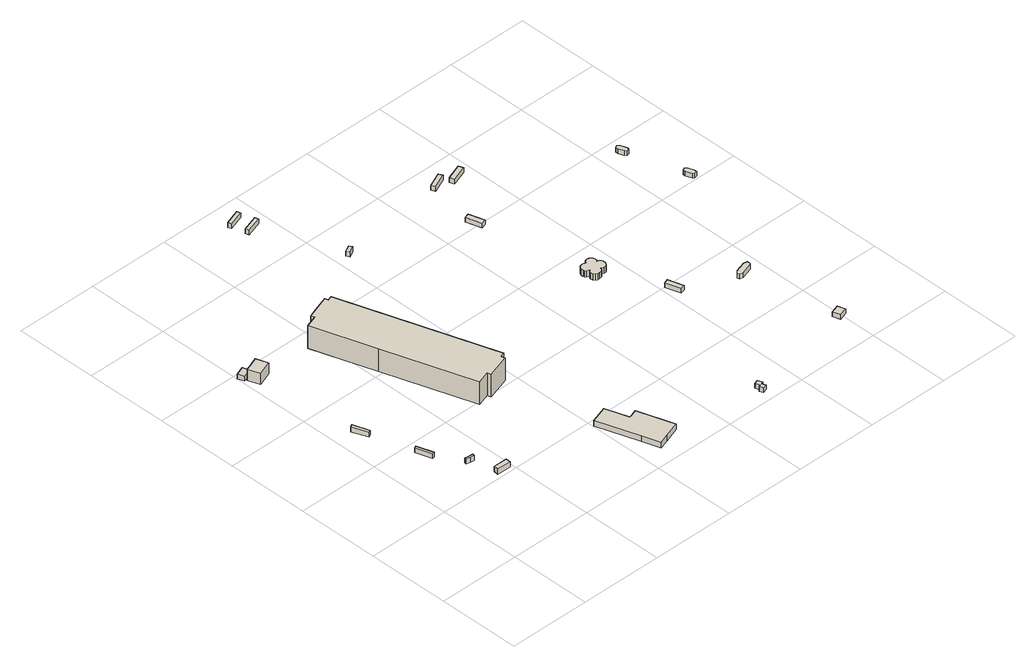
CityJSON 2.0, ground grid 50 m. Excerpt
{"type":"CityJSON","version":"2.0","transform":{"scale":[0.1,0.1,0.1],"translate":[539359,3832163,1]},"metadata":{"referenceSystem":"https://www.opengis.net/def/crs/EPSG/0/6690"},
"CityObjects":{
"building1":{"type":"Building","attributes":{"class":"3003","BuildingDetailAttribute.specifiedBuildingCoverageRate":0.8,"BuildingDetailAttribute.surveyYear":2017,"BuildingTsunamiRiskAttribute.description":"1","BuildingTsunamiRiskAttribute.rank":"2","BuildingTsunamiRiskAttribute.depth":0.8,"BuildingHighTideRiskAttribute.description":"1","BuildingHighTideRiskAttribute.rank":"3","BuildingHighTideRiskAttribute.depth":4.02,"BuildingIDAttribute.prefecture":"27","BuildingIDAttribute.city":"27125"},"geometry":[{"type":"Solid","lod":"1","boundaries":[[[[0,1,2,3]],[[2,4,5,3]],[[1,6,4,2]],[[0,7,6,1]],[[3,5,7,0]],[[4,6,7,5]]]]}]},
"building2":{"type":"Building","attributes":{"class":"3003","BuildingDetailAttribute.specifiedBuildingCoverageRate":0.8,"BuildingDetailAttribute.surveyYear":2017,"BuildingTsunamiRiskAttribute.description":"1","BuildingTsunamiRiskAttribute.rank":"2","BuildingTsunamiRiskAttribute.depth":1.06,"BuildingHighTideRiskAttribute.description":"1","BuildingHighTideRiskAttribute.rank":"3","BuildingHighTideRiskAttribute.depth":4.28,"BuildingIDAttribute.prefecture":"27","BuildingIDAttribute.city":"27125"},"geometry":[{"type":"Solid","lod":"1","boundaries":[[[[8,9,10,11]],[[10,12,13,11]],[[9,14,12,10]],[[8,15,14,9]],[[11,13,15,8]],[[12,14,15,13]]]]}]},
"building3":{"type":"Building","attributes":{"class":"3003","BuildingDetailAttribute.specifiedBuildingCoverageRate":0.8,"BuildingDetailAttribute.surveyYear":2017,"BuildingTsunamiRiskAttribute.description":"1","BuildingTsunamiRiskAttribute.rank":"2","BuildingTsunamiRiskAttribute.depth":1.35,"BuildingHighTideRiskAttribute.description":"1","BuildingHighTideRiskAttribute.rank":"3","BuildingHighTideRiskAttribute.depth":4.57,"BuildingIDAttribute.prefecture":"27","BuildingIDAttribute.city":"27125"},"geometry":[{"type":"Solid","lod":"1","boundaries":[[[[16,17,18,19,20,21]],[[20,22,23,21]],[[19,24,22,20]],[[18,25,24,19]],[[17,26,25,18]],[[16,27,26,17]],[[21,23,27,16]],[[22,24,25,26,27,23]]]]}]},
"building4":{"type":"Building","attributes":{"計測周辺長":22.77,"1/2500図郭":83,"区名":"住之江区","町丁目名称":"南港中２丁目","街区番号":1,"class":"3003","usage":"454","measuredHeight":3.3,"storeysAboveGround":1,"BuildingDetailAttribute.buildingRoofEdgeArea":25.16,"BuildingDetailAttribute.buildingStructureType":"610","BuildingDetailAttribute.buildingStructureOrgType":"2","BuildingDetailAttribute.detailedUsage":"1930","BuildingDetailAttribute.specifiedBuildingCoverageRate":0.8,"BuildingDetailAttribute.surveyYear":2017,"BuildingTsunamiRiskAttribute.description":"1","BuildingTsunamiRiskAttribute.rank":"2","BuildingTsunamiRiskAttribute.depth":0.97,"BuildingHighTideRiskAttribute.description":"1","BuildingHighTideRiskAttribute.rank":"3","BuildingHighTideRiskAttribute.depth":4.19,"BuildingIDAttribute.prefecture":"27","BuildingIDAttribute.city":"27125"},"geometry":[{"type":"Solid","lod":"1","boundaries":[[[[28,29,30,31]],[[30,32,33,31]],[[29,34,32,30]],[[28,35,34,29]],[[31,33,35,28]],[[32,34,35,33]]]]}]},
"building5":{"type":"Building","attributes":{"計測周辺長":19.8,"1/2500図郭":83,"区名":"住之江区","町丁目名称":"南港中２丁目","街区番号":1,"class":"3003","usage":"421","storeysAboveGround":1,"BuildingDetailAttribute.buildingRoofEdgeArea":23.87,"BuildingDetailAttribute.buildingStructureType":"610","BuildingDetailAttribute.buildingStructureOrgType":"2","BuildingDetailAttribute.detailedUsage":"1840","BuildingDetailAttribute.specifiedBuildingCoverageRate":0.8,"BuildingDetailAttribute.surveyYear":2017,"BuildingTsunamiRiskAttribute.description":"1","BuildingTsunamiRiskAttribute.rank":"2","BuildingTsunamiRiskAttribute.depth":1.17,"BuildingHighTideRiskAttribute.description":"1","BuildingHighTideRiskAttribute.rank":"3","BuildingHighTideRiskAttribute.depth":4.42,"BuildingIDAttribute.prefecture":"27","BuildingIDAttribute.city":"27125"},"geometry":[{"type":"Solid","lod":"1","boundaries":[[[[36,37,38,39]],[[38,40,41,39]],[[37,42,40,38]],[[36,43,42,37]],[[39,41,43,36]],[[40,42,43,41]]]]}]},
"building6":{"type":"Building","attributes":{"name":"住之江警察署南港中央交番","計測周辺長":33.91,"1/2500図郭":83,"区名":"住之江区","町丁目名称":"南港中２丁目","街区番号":1,"class":"3001","usage":"421","measuredHeight":7,"storeysAboveGround":1,"BuildingDetailAttribute.buildingRoofEdgeArea":70.78,"BuildingDetailAttribute.buildingStructureType":"610","BuildingDetailAttribute.buildingStructureOrgType":"2","BuildingDetailAttribute.detailedUsage":"1840","BuildingDetailAttribute.specifiedBuildingCoverageRate":0.8,"BuildingDetailAttribute.surveyYear":2017,"BuildingTsunamiRiskAttribute.description":"1","BuildingTsunamiRiskAttribute.rank":"2","BuildingTsunamiRiskAttribute.depth":1.39,"BuildingHighTideRiskAttribute.description":"1","BuildingHighTideRiskAttribute.rank":"3","BuildingHighTideRiskAttribute.depth":4.63,"BuildingIDAttribute.prefecture":"27","BuildingIDAttribute.city":"27125"},"geometry":[{"type":"Solid","lod":"1","boundaries":[[[[44,45,46,47]],[[46,48,49,47]],[[45,50,48,46]],[[44,51,50,45]],[[47,49,51,44]],[[48,50,51,49]]]]}]},
"building7":{"type":"Building","attributes":{"計測周辺長":253.67,"1/2500図郭":83,"区名":"住之江区","町丁目名称":"南港東８丁目","街区番号":5,"class":"3002","usage":"431","measuredHeight":14.4,"storeysAboveGround":1,"BuildingDetailAttribute.buildingRoofEdgeArea":2562.92,"BuildingDetailAttribute.buildingStructureType":"603","BuildingDetailAttribute.buildingStructureOrgType":"3","BuildingDetailAttribute.detailedUsage":"1740","BuildingDetailAttribute.specifiedBuildingCoverageRate":0.6,"BuildingDetailAttribute.surveyYear":2017,"BuildingTsunamiRiskAttribute.description":"1","BuildingTsunamiRiskAttribute.rank":"2","BuildingTsunamiRiskAttribute.depth":1.14,"BuildingHighTideRiskAttribute.description":"1","BuildingHighTideRiskAttribute.rank":"3","BuildingHighTideRiskAttribute.depth":4.25,"BuildingIDAttribute.prefecture":"27","BuildingIDAttribute.city":"27125"},"geometry":[{"type":"Solid","lod":"1","boundaries":[[[[52,53,54,55,56,57,58,59,60,61,62,63,64,65]],[[64,66,67,65]],[[63,68,66,64]],[[62,69,68,63]],[[61,70,69,62]],[[60,71,70,61]],[[59,72,71,60]],[[58,73,72,59]],[[57,74,73,58]],[[56,75,74,57]],[[55,76,75,56]],[[54,77,76,55]],[[53,78,77,54]],[[52,79,78,53]],[[65,67,79,52]],[[66,68,69,70,71,72,73,74,75,76,77,78,79,67]]]]}]},
"building8":{"type":"Building","attributes":{"計測周辺長":103.82,"1/2500図郭":83,"区名":"住之江区","町丁目名称":"南港東８丁目","街区番号":5,"class":"3003","usage":"431","measuredHeight":3.5,"storeysAboveGround":1,"BuildingDetailAttribute.buildingRoofEdgeArea":500.09,"BuildingDetailAttribute.buildingStructureType":"603","BuildingDetailAttribute.buildingStructureOrgType":"3","BuildingDetailAttribute.detailedUsage":"1740","BuildingDetailAttribute.specifiedBuildingCoverageRate":0.6,"BuildingDetailAttribute.surveyYear":2017,"BuildingTsunamiRiskAttribute.description":"1","BuildingTsunamiRiskAttribute.rank":"2","BuildingTsunamiRiskAttribute.depth":0.64,"BuildingHighTideRiskAttribute.description":"1","BuildingHighTideRiskAttribute.rank":"3","BuildingHighTideRiskAttribute.depth":3.84,"BuildingIDAttribute.prefecture":"27","BuildingIDAttribute.city":"27125"},"geometry":[{"type":"Solid","lod":"1","boundaries":[[[[80,81,82,83,84,85,86,87]],[[86,88,89,87]],[[85,90,88,86]],[[84,91,90,85]],[[83,92,91,84]],[[82,93,92,83]],[[81,94,93,82]],[[80,95,94,81]],[[87,89,95,80]],[[88,90,91,92,93,94,95,89]]]]}]},
"building9":{"type":"Building","attributes":{"class":"3003","BuildingDetailAttribute.specifiedBuildingCoverageRate":0.6,"BuildingDetailAttribute.surveyYear":2017,"BuildingHighTideRiskAttribute.description":"1","BuildingHighTideRiskAttribute.rank":"2","BuildingHighTideRiskAttribute.depth":1.9,"BuildingIDAttribute.prefecture":"27","BuildingIDAttribute.city":"27125"},"geometry":[{"type":"Solid","lod":"1","boundaries":[[[[96,97,98,99]],[[98,100,101,99]],[[97,102,100,98]],[[96,103,102,97]],[[99,101,103,96]],[[100,102,103,101]]]]}]},
"building10":{"type":"Building","attributes":{"class":"3003","BuildingDetailAttribute.specifiedBuildingCoverageRate":0.6,"BuildingDetailAttribute.surveyYear":2017,"BuildingHighTideRiskAttribute.description":"1","BuildingHighTideRiskAttribute.rank":"2","BuildingHighTideRiskAttribute.depth":2.33,"BuildingIDAttribute.prefecture":"27","BuildingIDAttribute.city":"27125"},"geometry":[{"type":"Solid","lod":"1","boundaries":[[[[104,105,106,107]],[[106,108,109,107]],[[105,110,108,106]],[[104,111,110,105]],[[107,109,111,104]],[[108,110,111,109]]]]}]},
"building11":{"type":"Building","attributes":{"class":"3001","BuildingDetailAttribute.specifiedBuildingCoverageRate":0.6,"BuildingDetailAttribute.surveyYear":2017,"BuildingIDAttribute.prefecture":"27","BuildingIDAttribute.city":"27125"},"geometry":[{"type":"Solid","lod":"1","boundaries":[[[[112,113,114,115]],[[114,116,117,115]],[[113,118,116,114]],[[112,119,118,113]],[[115,117,119,112]],[[116,118,119,117]]]]}]},
"building12":{"type":"Building","attributes":{"計測周辺長":19.24,"1/2500図郭":83,"区名":"住之江区","町丁目名称":"南港東８丁目","街区番号":5,"class":"3003","usage":"454","storeysAboveGround":1,"BuildingDetailAttribute.buildingRoofEdgeArea":15.18,"BuildingDetailAttribute.buildingStructureType":"610","BuildingDetailAttribute.buildingStructureOrgType":"2","BuildingDetailAttribute.detailedUsage":"1930","BuildingDetailAttribute.specifiedBuildingCoverageRate":0.6,"BuildingDetailAttribute.surveyYear":2017,"BuildingIDAttribute.prefecture":"27","BuildingIDAttribute.city":"27125"},"geometry":[{"type":"Solid","lod":"1","boundaries":[[[[120,121,122,123,124,125,126,127]],[[126,128,129,127]],[[125,130,128,126]],[[124,131,130,125]],[[123,132,131,124]],[[122,133,132,123]],[[121,134,133,122]],[[120,135,134,121]],[[127,129,135,120]],[[128,130,131,132,133,134,135,129]]]]}]},
"building13":{"type":"Building","attributes":{"計測周辺長":44.33,"1/2500図郭":83,"区名":"住之江区","町丁目名称":"南港東８丁目","街区番号":5,"class":"3001","usage":"454","measuredHeight":3.8,"storeysAboveGround":1,"BuildingDetailAttribute.buildingRoofEdgeArea":106.08,"BuildingDetailAttribute.buildingStructureType":"610","BuildingDetailAttribute.buildingStructureOrgType":"2","BuildingDetailAttribute.detailedUsage":"1930","BuildingDetailAttribute.specifiedBuildingCoverageRate":0.6,"BuildingDetailAttribute.surveyYear":2017,"BuildingIDAttribute.prefecture":"27","BuildingIDAttribute.city":"27125"},"geometry":[{"type":"Solid","lod":"1","boundaries":[[[[136,137,138,139,140,141,142,143,144,145,146,147,148,149,150,151,152,153,154,155,156,157,158,159,160,161,162,163,164,165,166,167,168,169,170,171,172]],[[171,173,174,172]],[[170,175,173,171]],[[169,176,175,170]],[[168,177,176,169]],[[167,178,177,168]],[[166,179,178,167]],[[165,180,179,166]],[[164,181,180,165]],[[163,182,181,164]],[[162,183,182,163]],[[161,184,183,162]],[[160,185,184,161]],[[159,186,185,160]],[[158,187,186,159]],[[157,188,187,158]],[[156,189,188,157]],[[155,190,189,156]],[[154,191,190,155]],[[153,192,191,154]],[[152,193,192,153]],[[151,194,193,152]],[[150,195,194,151]],[[149,196,195,150]],[[148,197,196,149]],[[147,198,197,148]],[[146,199,198,147]],[[145,200,199,146]],[[144,201,200,145]],[[143,202,201,144]],[[142,203,202,143]],[[141,204,203,142]],[[140,205,204,141]],[[139,206,205,140]],[[138,207,206,139]],[[137,208,207,138]],[[136,209,208,137]],[[172,174,209,136]],[[173,175,176,177,178,179,180,181,182,183,184,185,186,187,188,189,190,191,192,193,194,195,196,197,198,199,200,201,202,203,204,205,206,207,208,209,174]]]]}]},
"building14":{"type":"Building","attributes":{"計測周辺長":25.53,"1/2500図郭":83,"区名":"住之江区","町丁目名称":"南港東８丁目","街区番号":5,"class":"3003","usage":"454","storeysAboveGround":1,"BuildingDetailAttribute.buildingRoofEdgeArea":28.94,"BuildingDetailAttribute.buildingStructureType":"610","BuildingDetailAttribute.buildingStructureOrgType":"2","BuildingDetailAttribute.detailedUsage":"1930","BuildingDetailAttribute.specifiedBuildingCoverageRate":0.6,"BuildingDetailAttribute.surveyYear":2017,"BuildingIDAttribute.prefecture":"27","BuildingIDAttribute.city":"27125"},"geometry":[{"type":"Solid","lod":"1","boundaries":[[[[210,211,212,213]],[[212,214,215,213]],[[211,216,214,212]],[[210,217,216,211]],[[213,215,217,210]],[[214,216,217,215]]]]}]},
"building15":{"type":"Building","attributes":{"class":"3003","BuildingDetailAttribute.specifiedBuildingCoverageRate":0.6,"BuildingDetailAttribute.surveyYear":2017,"BuildingIDAttribute.prefecture":"27","BuildingIDAttribute.city":"27125"},"geometry":[{"type":"Solid","lod":"1","boundaries":[[[[218,219,220,221]],[[220,222,223,221]],[[219,224,222,220]],[[218,225,224,219]],[[221,223,225,218]],[[222,224,225,223]]]]}]},
"building16":{"type":"Building","attributes":{"計測周辺長":24.79,"1/2500図郭":83,"区名":"住之江区","町丁目名称":"南港東８丁目","街区番号":5,"class":"3001","usage":"454","storeysAboveGround":1,"BuildingDetailAttribute.buildingRoofEdgeArea":26.36,"BuildingDetailAttribute.buildingStructureType":"610","BuildingDetailAttribute.buildingStructureOrgType":"2","BuildingDetailAttribute.detailedUsage":"1930","BuildingDetailAttribute.specifiedBuildingCoverageRate":0.6,"BuildingDetailAttribute.surveyYear":2017,"BuildingIDAttribute.prefecture":"27","BuildingIDAttribute.city":"27125"},"geometry":[{"type":"Solid","lod":"1","boundaries":[[[[226,227,228,229]],[[228,230,231,229]],[[227,232,230,228]],[[226,233,232,227]],[[229,231,233,226]],[[230,232,233,231]]]]}]},
"building17":{"type":"Building","attributes":{"計測周辺長":20.12,"1/2500図郭":83,"区名":"住之江区","町丁目名称":"南港東８丁目","街区番号":5,"class":"3003","usage":"454","storeysAboveGround":1,"BuildingDetailAttribute.buildingRoofEdgeArea":25.28,"BuildingDetailAttribute.buildingStructureType":"610","BuildingDetailAttribute.buildingStructureOrgType":"2","BuildingDetailAttribute.detailedUsage":"1930","BuildingDetailAttribute.specifiedBuildingCoverageRate":0.6,"BuildingDetailAttribute.surveyYear":2017,"BuildingIDAttribute.prefecture":"27","BuildingIDAttribute.city":"27125"},"geometry":[{"type":"Solid","lod":"1","boundaries":[[[[234,235,236,237]],[[236,238,239,237]],[[235,240,238,236]],[[234,241,240,235]],[[237,239,241,234]],[[238,240,241,239]]]]}]},
"building18":{"type":"Building","attributes":{"class":"3003","BuildingDetailAttribute.specifiedBuildingCoverageRate":0.6,"BuildingDetailAttribute.surveyYear":2017,"BuildingIDAttribute.prefecture":"27","BuildingIDAttribute.city":"27125"},"geometry":[{"type":"Solid","lod":"1","boundaries":[[[[242,243,244,245]],[[244,246,247,245]],[[243,248,246,244]],[[242,249,248,243]],[[245,247,249,242]],[[246,248,249,247]]]]}]},
"building19":{"type":"Building","attributes":{"class":"3003","BuildingDetailAttribute.specifiedBuildingCoverageRate":0.6,"BuildingDetailAttribute.surveyYear":2017,"BuildingIDAttribute.prefecture":"27","BuildingIDAttribute.city":"27125"},"geometry":[{"type":"Solid","lod":"1","boundaries":[[[[250,251,252,253,254,255,256,257]],[[256,258,259,257]],[[255,260,258,256]],[[254,261,260,255]],[[253,262,261,254]],[[252,263,262,253]],[[251,264,263,252]],[[250,265,264,251]],[[257,259,265,250]],[[258,260,261,262,263,264,265,259]]]]}]},
"building20":{"type":"Building","attributes":{"class":"3003","BuildingDetailAttribute.specifiedBuildingCoverageRate":0.6,"BuildingDetailAttribute.surveyYear":2017,"BuildingIDAttribute.prefecture":"27","BuildingIDAttribute.city":"27125"},"geometry":[{"type":"Solid","lod":"1","boundaries":[[[[266,267,268,269,270,271,272,273]],[[272,274,275,273]],[[271,276,274,272]],[[270,277,276,271]],[[269,278,277,270]],[[268,279,278,269]],[[267,280,279,268]],[[266,281,280,267]],[[273,275,281,266]],[[274,276,277,278,279,280,281,275]]]]}]},
"building21":{"type":"Building","attributes":{"class":"3003","BuildingDetailAttribute.specifiedBuildingCoverageRate":0.6,"BuildingDetailAttribute.surveyYear":2017,"BuildingIDAttribute.prefecture":"27","BuildingIDAttribute.city":"27125"},"geometry":[{"type":"Solid","lod":"1","boundaries":[[[[282,283,284,285,286,287,288,289]],[[288,290,291,289]],[[287,292,290,288]],[[286,293,292,287]],[[285,294,293,286]],[[284,295,294,285]],[[283,296,295,284]],[[282,297,296,283]],[[289,291,297,282]],[[290,292,293,294,295,296,297,291]]]]}]}
},
"vertices":[
[109,1278,9],[129,1288,9],[160,1191,9],[145,1183,9],[160,1191,39],[145,1183,39],[129,1288,39],[109,1278,39],
[220,936,10],[235,942,10],[266,844,10],[253,839,10],[266,844,40],[253,839,40],[235,942,40],[220,936,40],
[365,688,9],[342,694,9],[345,706,9],[365,702,9],[394,699,9],[391,686,9],[394,699,39],[391,686,39],[365,702,39],[345,706,39],[342,694,39],[365,688,39],
[396,524,10],[398,553,10],[481,552,10],[481,522,10],[481,552,43],[481,522,43],[398,553,43],[396,524,43],
[2,1973,8],[56,1993,8],[70,1954,8],[16,1934,8],[70,1954,38],[16,1934,38],[56,1993,38],[2,1973,38],
[29,1931,6],[119,1963,6],[144,1893,6],[54,1861,6],[144,1893,76],[54,1861,76],[119,1963,76],[29,1931,76],
[423,1900,7],[495,1924,7],[488,1945,7],[540,1963,7],[632,1994,7],[638,1974,7],[666,1982,7],[965,1062,7],[938,1052,7],[945,1030,7],[804,985,7],[797,1006,7],[720,982,7],[544,1522,7],[720,982,152],[544,1522,152],[797,1006,152],[804,985,152],[945,1030,152],[938,1052,152],[965,1062,152],[666,1982,152],[638,1974,152],[632,1994,152],[540,1963,152],[488,1945,152],[495,1924,152],[423,1900,152],
[1002,459,12],[1104,492,12],[1150,352,12],[1204,369,12],[1275,151,12],[1177,119,12],[1119,100,12],[1085,205,12],[1119,100,48],[1085,205,48],[1177,119,48],[1275,151,48],[1204,369,48],[1150,352,48],[1104,492,48],[1002,459,48],
[784,2837,35],[878,2869,35],[885,2848,35],[792,2816,35],[885,2848,65],[792,2816,65],[878,2869,65],[784,2837,65],
[814,2743,33],[911,2774,33],[918,2752,33],[821,2721,33],[918,2752,63],[821,2721,63],[911,2774,63],[814,2743,63],
[1019,2239,64],[1060,2260,64],[1070,2240,64],[1030,2219,64],[1070,2240,94],[1030,2219,94],[1060,2260,94],[1019,2239,94],
[1735,32,65],[1748,37,65],[1738,64,65],[1764,74,65],[1775,46,65],[1761,41,65],[1770,18,65],[1744,9,65],[1770,18,95],[1744,9,95],[1761,41,95],[1775,46,95],[1764,74,95],[1738,64,95],[1748,37,95],[1735,32,95],
[1774,1218,72],[1764,1225,72],[1757,1235,72],[1755,1246,72],[1757,1257,72],[1768,1266,72],[1753,1272,72],[1745,1279,72],[1742,1288,72],[1742,1300,72],[1747,1314,72],[1757,1323,72],[1770,1327,72],[1783,1326,72],[1794,1319,72],[1799,1331,72],[1808,1336,72],[1819,1339,72],[1829,1337,72],[1838,1332,72],[1844,1325,72],[1849,1311,72],[1847,1300,72],[1840,1292,72],[1853,1289,72],[1861,1282,72],[1865,1270,72],[1865,1261,72],[1862,1250,72],[1854,1239,72],[1844,1233,72],[1830,1233,72],[1817,1238,72],[1813,1227,72],[1808,1223,72],[1799,1219,72],[1789,1217,72],[1799,1219,111],[1789,1217,111],[1808,1223,111],[1813,1227,111],[1817,1238,111],[1830,1233,111],[1844,1233,111],[1854,1239,111],[1862,1250,111],[1865,1261,111],[1865,1270,111],[1861,1282,111],[1853,1289,111],[1840,1292,111],[1847,1300,111],[1849,1311,111],[1844,1325,111],[1838,1332,111],[1829,1337,111],[1819,1339,111],[1808,1336,111],[1799,1331,111],[1794,1319,111],[1783,1326,111],[1770,1327,111],[1757,1323,111],[1747,1314,111],[1742,1300,111],[1742,1288,111],[1745,1279,111],[1753,1272,111],[1768,1266,111],[1757,1257,111],[1755,1246,111],[1757,1235,111],[1764,1225,111],[1774,1218,111],
[1625,2007,72],[1653,2015,72],[1681,1921,72],[1653,1913,72],[1681,1921,102],[1653,1913,102],[1653,2015,102],[1625,2007,102],
[1971,942,71],[1998,950,71],[2025,860,71],[1998,852,71],[2025,860,101],[1998,852,101],[1998,950,101],[1971,942,101],
[1681,2308,71],[1770,2347,71],[1781,2322,71],[1692,2283,71],[1781,2322,101],[1692,2283,101],[1770,2347,101],[1681,2308,101],
[2409,197,67],[2458,212,67],[2473,166,67],[2423,151,67],[2473,166,97],[2423,151,97],[2458,212,97],[2409,197,97],
[1789,2286,71],[1885,2321,71],[1895,2293,71],[1799,2258,71],[1895,2293,101],[1799,2258,101],[1885,2321,101],[1789,2286,101],
[2287,730,70],[2282,742,70],[2297,759,70],[2362,779,70],[2382,774,70],[2385,759,70],[2376,747,70],[2306,725,70],[2376,747,100],[2306,725,100],[2385,759,100],[2382,774,100],[2362,779,100],[2297,759,100],[2282,742,100],[2287,730,100],
[2557,1826,74],[2544,1860,74],[2545,1875,74],[2560,1882,74],[2572,1871,74],[2585,1834,74],[2581,1819,74],[2568,1814,74],[2581,1819,104],[2568,1814,104],[2585,1834,104],[2572,1871,104],[2560,1882,104],[2545,1875,104],[2544,1860,104],[2557,1826,104],
[2673,1462,72],[2661,1498,72],[2662,1514,72],[2677,1521,72],[2690,1509,72],[2701,1476,72],[2700,1458,72],[2684,1453,72],[2700,1458,102],[2684,1453,102],[2701,1476,102],[2690,1509,102],[2677,1521,102],[2662,1514,102],[2661,1498,102],[2673,1462,102]
]}
